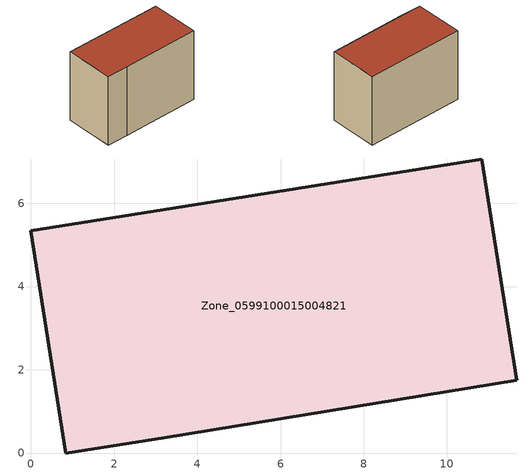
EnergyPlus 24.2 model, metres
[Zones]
Zone_0599100015004821
 floor ground (C_G): 0,5.34 10.84,7.07 11.67,1.75 3.21,0.37 0.83,0 z0.97
 wall outside (C_F): 10.84,7.07 0,5.34 0.83,0 3.21,0.37 11.67,1.75 10.84,7.07 z0.97:8.96
 roof outside (C_R): 11.67,1.75 10.84,7.07 0,5.34 0.83,0 3.21,0.37 z8.96
[BUILDING]
Pand.0599100015004821: North Axis=0; Terrain=City; Loads Convergence Tolerance Value=0.04; Temperature Convergence Tolerance Value=0.4; Solar Distribution=FullExterior; Maximum Number of Warmup Days=25; Minimum Number of Warmup Days=1
[Site:Location]
Rotterdam.The.Hague.AP_ZH_NLD Design_Conditions: Latitude=51.96; Longitude=4.45; Time Zone=1; Elevation=-4.5
[SITE:GROUNDTEMPERATURE:BUILDINGSURFACE]
18, 18, 18, 18, 18, 18, 18, 18, 18, 18, 18, 18
[MATERIAL] Thermal Absorptance=0.9; Solar Absorptance=0.7; Visible Absorptance=0.7
Name | Roughness | Thickness | Conductivity | Density | Specific Heat
G.TI.1975-1991 | MediumSmooth | 0.15 | 0.288461 | 540 | 1210
F.TI.1975-1991 | Rough | 0.3 | 0.230769 | 1920 | 840
R.TI.1975-1991 | MediumRough | 0.2 | 0.153846 | 1500 | 1000
[CONSTRUCTION]
C_G: G.TI.1975-1991
C_F: F.TI.1975-1991
C_R: R.TI.1975-1991
[ZONE]
Zone_0599100015004821: Type=1; Multiplier=1; Ceiling Height=Autocalculate; Volume=Autocalculate; Floor Area=autocalculate; Part of Total Floor Area=Yes
[ZONEINFILTRATION:DESIGNFLOWRATE]
Infil_Zone_0599100015004821: Zone or ZoneList or Space or SpaceList=Zone_0599100015004821; Schedule=AlwaysOn; Design Flow Rate Calculation Method=Flow/Area; Flow Rate per Floor Area=0.003; Constant Term Coefficient=1; Temperature Term Coefficient=0; Velocity Term Coefficient=0; Velocity Squared Term Coefficient=0
[HVACTEMPLATE:ZONE:IDEALLOADSAIRSYSTEM]
Zone_0599100015004821: Maximum Heating Supply Air Temperature=50; Minimum Cooling Supply Air Temperature=13; Maximum Heating Supply Air Humidity Ratio=0.0156; Minimum Cooling Supply Air Humidity Ratio=0.0077; Heating Limit=NoLimit; Cooling Limit=NoLimit; Dehumidification Control Type=ConstantSensibleHeatRatio; Cooling Sensible Heat Ratio=0.7; Dehumidification Setpoint=60; Humidification Control Type=None; Humidification Setpoint=30; Outdoor Air Method=None; Outdoor Air Flow Rate per Person=0.00944; Outdoor Air Flow Rate per Zone Floor Area=0; Outdoor Air Flow Rate per Zone=0; Demand Controlled Ventilation Type=None; Outdoor Air Economizer Type=NoEconomizer; Heat Recovery Type=None; Sensible Heat Recovery Effectiveness=0.7; Latent Heat Recovery Effectiveness=0.65
[ZONECONTROL:THERMOSTAT]
ThermostatControl_Zone_0599100015004821: Zone or ZoneList=Zone_0599100015004821; Control Type Schedule=DualSetpointControlType; Control 1=Thermostat_Zone_0599100015004821; Temperature Difference Between Cutout And Setpoint=0
[THERMOSTATSETPOINT:DUALSETPOINT]
Thermostat_Zone_0599100015004821: Heating Setpoint Temperature Schedule=HeatingSetpoint_Zone_0599100015004821; Cooling Setpoint Temperature Schedule=CoolingSetpoint_Zone_0599100015004821
[SCHEDULE:COMPACT]
HeatingSetpoint_Zone_0599100015004821: Through: 12/31, For: AllDays, Until: 24:00, 21
CoolingSetpoint_Zone_0599100015004821: Through: 12/31, For: AllDays, Until: 24:00, 24
DualSetpointControlType: Through: 12/31, For: AllDays, Until: 24:00, 4
AlwaysOn: Through: 12/31, For: AllDays, Until: 24:00, 1
